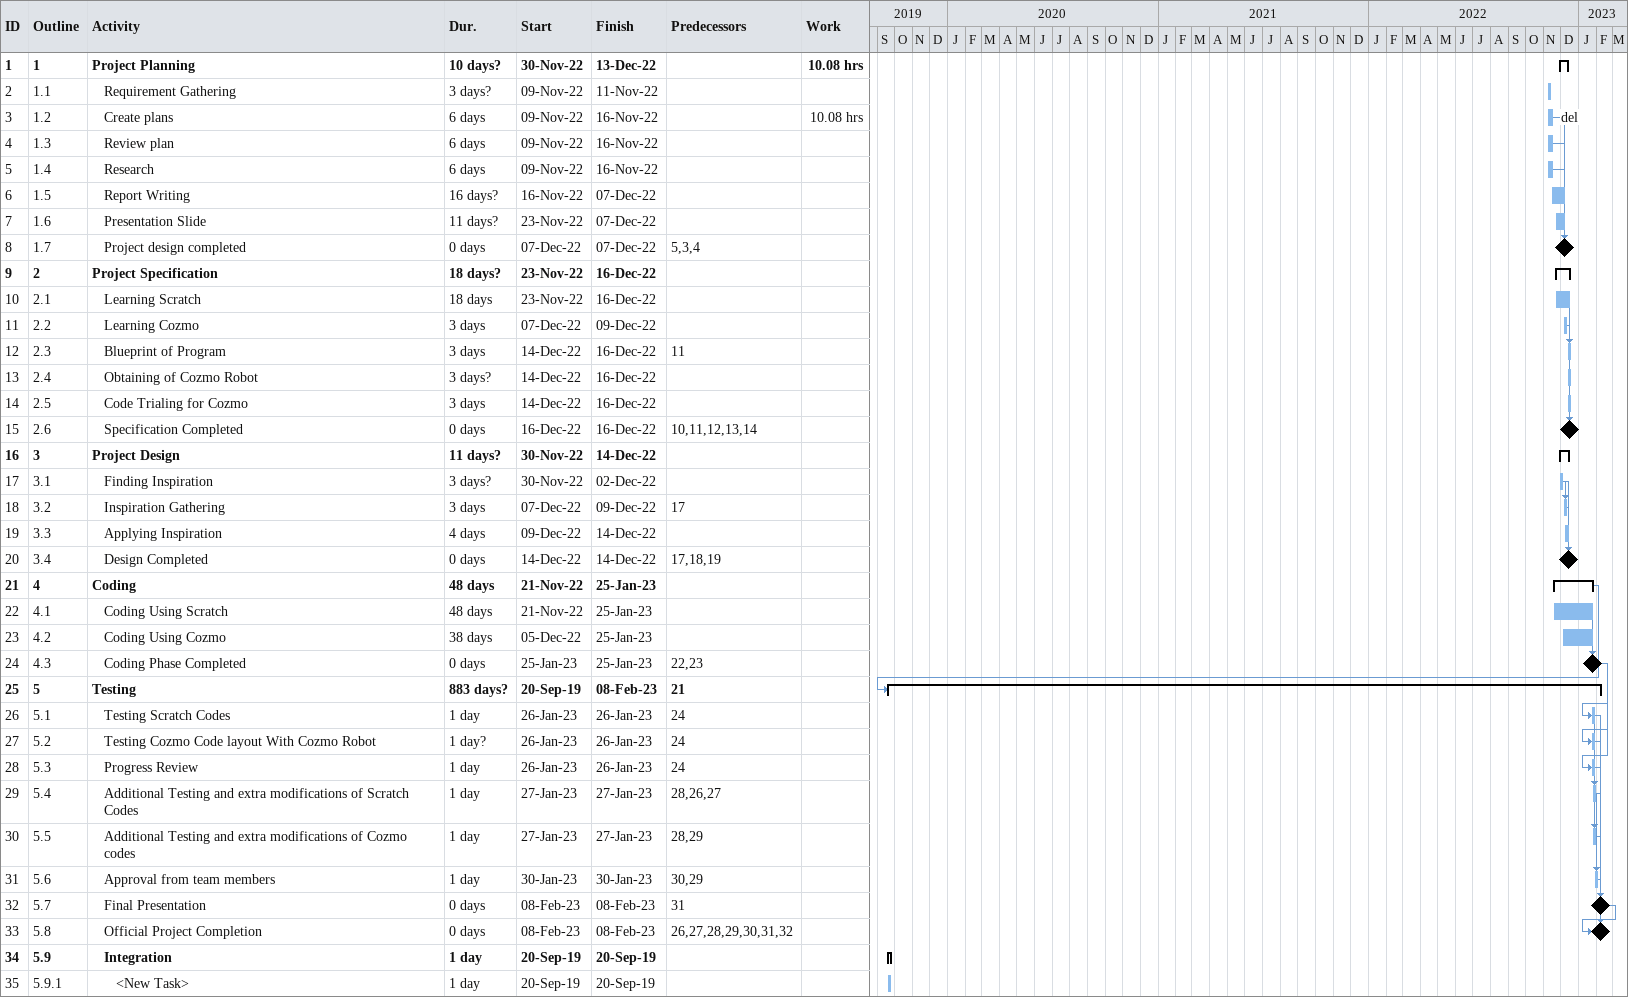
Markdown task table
| ID | WBS | Task | Duration | Start | Finish | Predecessors | Resources | Work (h) |
|---|---|---|---|---|---|---|---|---|
| 1 | 1 | **Project Planning** | 10d? | 2022-11-30 | 2022-12-13 |  |  | 10.08 |
| 2 | 1.1 | Requirement Gathering | 3d? | 2022-11-09 | 2022-11-11 |  |  |  |
| 3 | 1.2 | Create plans | 6d | 2022-11-09 | 2022-11-16 |  | del | 10.08 |
| 4 | 1.3 | Review plan | 6d | 2022-11-09 | 2022-11-16 |  |  |  |
| 5 | 1.4 | Research | 6d | 2022-11-09 | 2022-11-16 |  |  |  |
| 6 | 1.5 | Report Writing | 16d? | 2022-11-16 | 2022-12-07 |  |  |  |
| 7 | 1.6 | Presentation Slide | 11d? | 2022-11-23 | 2022-12-07 |  |  |  |
| 8 | 1.7 | Project design completed | 0d | 2022-12-07 | 2022-12-07 | 5, 3, 4 |  |  |
| 9 | 2 | **Project Specification** | 18d? | 2022-11-23 | 2022-12-16 |  |  |  |
| 10 | 2.1 | Learning Scratch | 18d | 2022-11-23 | 2022-12-16 |  |  |  |
| 11 | 2.2 | Learning Cozmo | 3d | 2022-12-07 | 2022-12-09 |  |  |  |
| 12 | 2.3 | Blueprint of Program | 3d | 2022-12-14 | 2022-12-16 | 11 |  |  |
| 13 | 2.4 | Obtaining of Cozmo Robot | 3d? | 2022-12-14 | 2022-12-16 |  |  |  |
| 14 | 2.5 | Code Trialing for Cozmo | 3d | 2022-12-14 | 2022-12-16 |  |  |  |
| 15 | 2.6 | Specification Completed | 0d | 2022-12-16 | 2022-12-16 | 10, 11, 12, 13, 14 |  |  |
| 16 | 3 | **Project Design** | 11d? | 2022-11-30 | 2022-12-14 |  |  |  |
| 17 | 3.1 | Finding Inspiration | 3d? | 2022-11-30 | 2022-12-02 |  |  |  |
| 18 | 3.2 | Inspiration Gathering | 3d | 2022-12-07 | 2022-12-09 | 17 |  |  |
| 19 | 3.3 | Applying Inspiration | 4d | 2022-12-09 | 2022-12-14 |  |  |  |
| 20 | 3.4 | Design Completed | 0d | 2022-12-14 | 2022-12-14 | 17, 18, 19 |  |  |
| 21 | 4 | **Coding** | 48d | 2022-11-21 | 2023-01-25 |  |  |  |
| 22 | 4.1 | Coding Using Scratch | 48d | 2022-11-21 | 2023-01-25 |  |  |  |
| 23 | 4.2 | Coding Using Cozmo | 38d | 2022-12-05 | 2023-01-25 |  |  |  |
| 24 | 4.3 | Coding Phase Completed | 0d | 2023-01-25 | 2023-01-25 | 22, 23 |  |  |
| 25 | 5 | **Testing** | 883d? | 2019-09-20 | 2023-02-08 | 21 |  |  |
| 26 | 5.1 | Testing Scratch Codes | 1d | 2023-01-26 | 2023-01-26 | 24 |  |  |
| 27 | 5.2 | Testing Cozmo Code layout With Cozmo Robot | 1d? | 2023-01-26 | 2023-01-26 | 24 |  |  |
| 28 | 5.3 | Progress Review | 1d | 2023-01-26 | 2023-01-26 | 24 |  |  |
| 29 | 5.4 | Additional Testing and extra modifications of Scratch Codes | 1d | 2023-01-27 | 2023-01-27 | 28, 26, 27 |  |  |
| 30 | 5.5 | Additional Testing and extra modifications of Cozmo codes | 1d | 2023-01-27 | 2023-01-27 | 28, 29 |  |  |
| 31 | 5.6 | Approval from team members | 1d | 2023-01-30 | 2023-01-30 | 30, 29 |  |  |
| 32 | 5.7 | Final Presentation | 0d | 2023-02-08 | 2023-02-08 | 31 |  |  |
| 33 | 5.8 | Official Project Completion | 0d | 2023-02-08 | 2023-02-08 | 26, 27, 28, 29, 30, 31, 32 |  |  |
| 34 | 5.9 | **Integration** | 1d | 2019-09-20 | 2019-09-20 |  |  |  |
| 35 | 5.9.1 | <New Task> | 1d | 2019-09-20 | 2019-09-20 |  |  |  |
